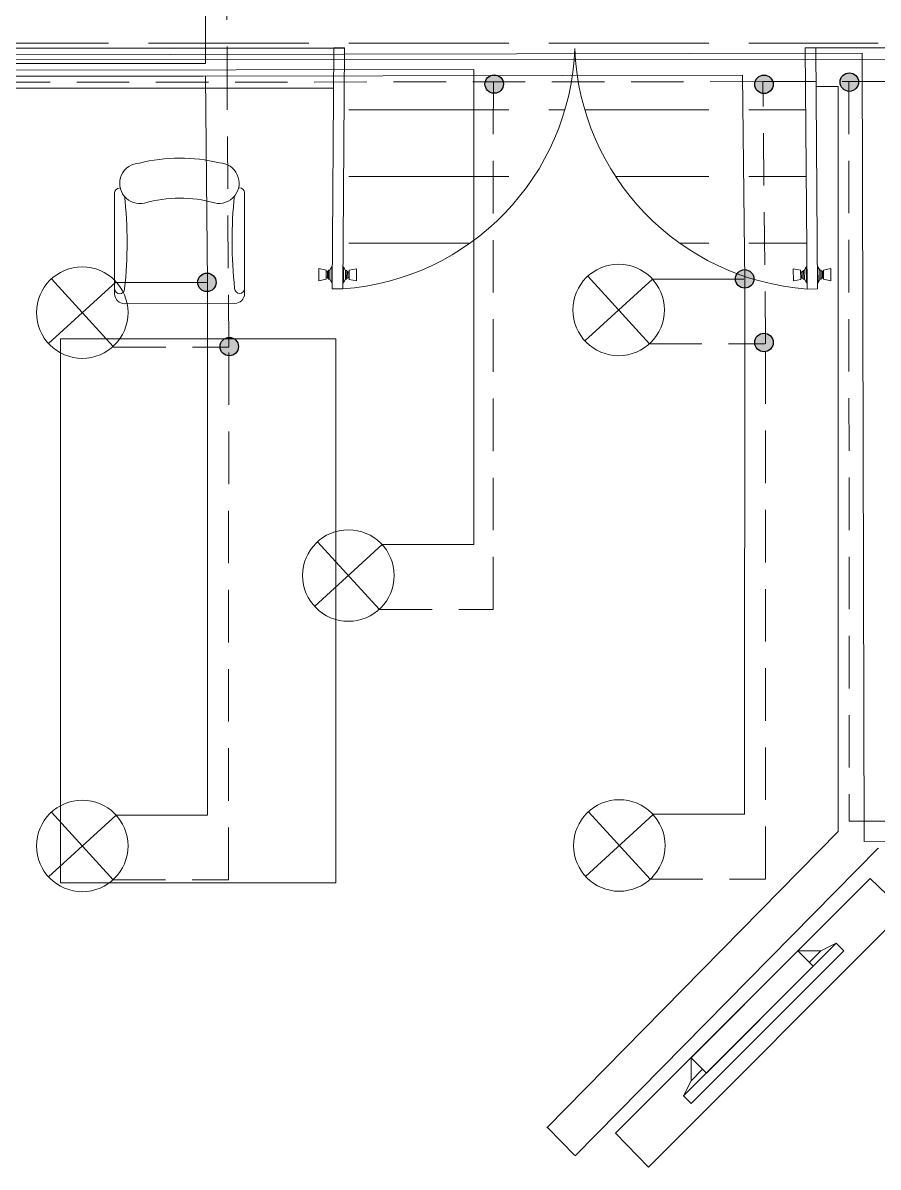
# Model space of a CAD drawing. Header units: millimetres. Extents: x -91.7 to -12.1, y -5.4 to 78.9.
# Drawn here: x -79.221 to -76.016, y 9.786 to 14.076 of the extents above; entities that cross this region are included whole.
import ezdxf

# ---------------------------------------------------------------- set-up
doc = ezdxf.new("R2010")
doc.units = ezdxf.units.MM
doc.linetypes.add('CONTINUA', pattern=[0])
doc.linetypes.add('STYLE_02', pattern=[0.295276, 0.19685, -0.098425])
doc.layers.get('0').update_dxf_attribs({"lineweight": 15})
for name, color, linetype in [('CabangF', 1, 'CONTINUA'), ('CabangN', 5, 'CONTINUA'), ('HATCHING', 7, 'Continuous'), ('Pengamatan furniture dan denah', 7, 'Continuous')]:
    doc.layers.add(name, color=color, linetype=linetype)
for name, color, linetype, lineweight in [('Denah', 7, 'Continuous', 13), ('Fasa', 1, 'Continuous', 9), ('Fasa MCB to end', 30, 'Continuous', 9), ('Furniture', 253, 'Continuous', 13), ('Lampu', 40, 'Continuous', 13), ('netral', 5, 'STYLE_02', 9), ('Pintu DKK', 7, 'Continuous', 9)]:
    doc.layers.add(name, color=color, linetype=linetype, lineweight=lineweight)

# ---------------------------------------------------------------- blocks, each defined once
blk = doc.blocks.new('pintu benar')
at = {"lineweight": 15}
for p, q in [((21.2187, -25.3782), (21.1448, -25.3785)), ((21.1539, -25.4228), (21.1448, -25.3785)), ((21.21, -25.4226), (21.2187, -25.3782)), ((21.1333, -25.4569), (21.1554, -25.445)), ((21.1657, -25.4228), (21.1539, -25.4228)), ((21.1554, -25.445), (21.1554, -25.4376)), ((21.1613, -25.4376), (21.1554, -25.4376)), ((21.1554, -25.445), (21.2087, -25.4447)), ((21.1613, -25.4376), (21.1613, -25.4302)), ((21.1657, -25.4302), (21.1613, -25.4302)), ((21.1613, -25.4376), (21.2027, -25.4374)), ((21.1657, -25.4228), (21.1982, -25.4226)), ((21.1657, -25.4302), (21.1657, -25.4228)), ((21.1657, -25.4302), (21.1983, -25.43)), ((21.1983, -25.43), (21.1982, -25.4226)), ((21.1982, -25.4226), (21.21, -25.4226)), ((21.1983, -25.43), (21.2027, -25.43)), ((21.2027, -25.4374), (21.2027, -25.43)), ((21.2027, -25.4374), (21.2086, -25.4374)), ((21.2087, -25.4447), (21.2086, -25.4374)), ((21.2309, -25.4565), (21.2087, -25.4447)), ((19.8073, -25.4658), (21.2684, -25.4593)), ((21.1333, -25.4569), (21.2309, -25.4565)), ((21.1333, -25.4599), (21.1333, -25.4569)), ((21.2309, -25.4594), (21.2309, -25.4565)), ((21.2686, -25.5232), (19.8073, -25.5309)), ((21.1336, -25.5249), (21.1336, -25.5279)), ((21.1336, -25.5279), (21.2312, -25.5274)), ((21.1336, -25.5279), (21.1559, -25.5396)), ((21.1545, -25.5618), (21.1458, -25.6062)), ((21.1663, -25.5617), (21.1545, -25.5618)), ((21.1559, -25.5396), (21.2091, -25.5394)), ((21.1559, -25.5396), (21.1559, -25.547)), ((21.1618, -25.547), (21.1559, -25.547)), ((21.1618, -25.547), (21.2032, -25.5468)), ((21.1618, -25.547), (21.1618, -25.5544)), ((21.1663, -25.5543), (21.1618, -25.5544)), ((21.1663, -25.5543), (21.1988, -25.5542)), ((21.1663, -25.5543), (21.1663, -25.5617)), ((21.1663, -25.5617), (21.1988, -25.5616)), ((21.1824, -25.5247), (21.1824, -25.5247)), ((21.1824, -25.5247), (21.1824, -25.5247)), ((21.1988, -25.5542), (21.2032, -25.5542)), ((21.1988, -25.5542), (21.1988, -25.5616)), ((21.1988, -25.5616), (21.2107, -25.5615)), ((21.2032, -25.5468), (21.2032, -25.5542)), ((21.2032, -25.5468), (21.2091, -25.5468)), ((21.2312, -25.5274), (21.2091, -25.5394)), ((21.2091, -25.5394), (21.2091, -25.5468)), ((21.2107, -25.5615), (21.2197, -25.6058)), ((21.2312, -25.5245), (21.2312, -25.5274)), ((21.2197, -25.6058), (21.1458, -25.6062))]:
    blk.add_line(p, q, dxfattribs=at)
for p, q in [((19.8073, -25.5309), (19.8073, -25.4658)), ((21.2684, -25.4593), (21.2686, -25.5232))]:
    blk.add_line(p, q)
at = {"color": 8, "lineweight": 15}
blk.add_arc((19.7554, -25.41), 1.5174, 271.95967, 355.7243, dxfattribs=at)
blk = doc.blocks.new('LAMPU RUMAH')
at = {"layer": 'Lampu'}
for p, q in [((0.0528, 0.0484), (-0.0528, -0.0484)), ((0.0484, -0.0528), (-0.0484, 0.0528))]:
    blk.add_line(p, q, dxfattribs=at)
blk.add_circle((0, 0), 0.0716, dxfattribs=at)
blk = doc.blocks.new('CABANG NETRAL')
at = {"layer": 'HATCHING'}
h = blk.add_hatch(dxfattribs=at)
h.set_pattern_fill('ANGLE', color=5)
h.set_pattern_definition([(0, (9.248, -7.627), (0, 6.985), [5.08, -1.905]), (90, (9.248, -7.627), (-6.985, 4e-16), [5.08, -1.905])])
h.paths.add_polyline_path([(-0.0121, 0), (0.0121, 0, 1)])
h.paths.add_polyline_path([(0, 0), (-0.0121, 0, 0.414214), (0, -0.0121)])
h.paths.add_polyline_path([(0.0121, 0), (0, 0), (0, -0.0121, 0.414214)])
h = blk.add_hatch(color=5, dxfattribs=at)
h.dxf.hatch_style = 1
h.paths.add_polyline_path([(-0.0121, 0, 1), (0.0121, 0, 1)])
at = {"layer": 'CabangN'}
blk.add_circle((0, 0), 0.0121, dxfattribs=at)
blk = doc.blocks.new('CABANG FASA')
at = {"layer": 'HATCHING'}
h = blk.add_hatch(color=1, dxfattribs=at)
h.dxf.hatch_style = 1
h.paths.add_polyline_path([(0.0121, 0, 1), (-0.0121, 0, 1)])
at = {"layer": 'CabangF'}
blk.add_circle((0, 0), 0.0121, dxfattribs=at)
blk = doc.blocks.new('TV')
at = {"color": 0, "linetype": 'ByBlock', "lineweight": -2}
for p, q in [((-350, 0), (-425, -75)), ((350, 0), (425, -75)), ((-500, -100), (-425, -75)), ((425, -75), (500, -100))]:
    blk.add_line(p, q, dxfattribs=at)
for points in [[(-350, -100), (350, -100), (350, 0), (-350, 0)], [(-500, -150), (500, -150), (500, -100), (-500, -100)]]:
    blk.add_lwpolyline(points, close=True, dxfattribs=at)
for points in [[(-425, -75), (-350, -75)], [(425, -75), (350, -75)]]:
    blk.add_lwpolyline(points, dxfattribs=at)
blk = doc.blocks.new('kursi')
at = {"layer": 'Furniture', "ltscale": 0.016}
for p, q in [((18.88447, 7.67135), (18.8231, 7.67106)), ((18.81755, 7.66545), (18.81787, 7.60936)), ((18.89039, 7.6097), (18.89007, 7.6658)), ((18.82068, 7.60658), (18.82068, 7.60658)), ((18.88762, 7.6069), (18.88762, 7.6069))]:
    blk.add_line(p, q, dxfattribs=at)
for centre, radius, start, end in [((18.82313, 7.66548), 0.00558, 90.2717, 180.2717), ((18.88449, 7.66577), 0.00558, 0.2717, 90.2717), ((18.82035, 7.66268), 0.00279, 0.2717, 180.2717), ((18.58443, 7.63535), 0.24027, 354.1308, 6.53463), ((19.12352, 7.63841), 0.24027, 174.1308, 186.53463), ((18.8873, 7.66299), 0.00279, 0.2717, 180.2717), ((18.83215, 7.60398), 0.0113, 77.59131, 268.70205), ((18.85379, 7.68205), 0.06973, 254.01149, 286.5319), ((18.87616, 7.60419), 0.0113, 271.84134, 102.95208), ((18.82066, 7.60937), 0.00279, 180.2717, 270.2717), ((18.8876, 7.60969), 0.00279, 270.2717, 0.2717), ((18.8538, 7.68065), 0.09065, 256.02166, 284.52173)]:
    blk.add_arc(centre, radius, start, end, dxfattribs=at)

msp = doc.modelspace()

# ---------------------------------------------------------------- hatches: boundary and pattern name
at = {"layer": 'Denah'}
h = msp.add_hatch(dxfattribs=at)
h.set_pattern_fill('ACAD_ISO02W100', color=253, scale=0.05)
h.paths.add_polyline_path([(-76.0159, 16.6081), (-77.618, 16.6085), (-77.6187, 15.4662), (-80.0195, 15.4662), (-80.0189, 13.9818), (-78.0559, 13.9818), (-78.0559, 13.9824), (-78.0156, 13.9823), (-78.0226, 13.0784, 0.382078), (-77.1524, 13.9782, 0.382114), (-76.2822, 13.0783), (-76.2892, 13.9822), (-76.2489, 13.9823), (-76.2489, 13.982), (-76.0159, 13.9821)])
h.paths.add_polyline_path([(-77.9711, 13.1543), (-77.9714, 13.1085), (-77.9988, 13.1142), (-77.9987, 13.1215), (-78.0033, 13.1216), (-78.0033, 13.1188), (-78.0079, 13.1189), (-78.0079, 13.1152), (-78.0125, 13.1152), (-78.0199, 13.1016), (-78.0195, 13.1619), (-78.0123, 13.1481), (-78.0077, 13.1481), (-78.0077, 13.1445), (-78.0031, 13.1444), (-77.9986, 13.1417), (-77.9985, 13.149)], flags=16)
h.paths.add_polyline_path([(-76.3338, 13.1541), (-76.3063, 13.1488), (-76.3062, 13.1415), (-76.3017, 13.1416), (-76.3017, 13.1443), (-76.2971, 13.1443), (-76.2971, 13.148), (-76.2926, 13.148), (-76.2853, 13.1618), (-76.2849, 13.1014), (-76.2923, 13.1151), (-76.2969, 13.1151), (-76.3015, 13.1187), (-76.3015, 13.1214), (-76.3061, 13.1214), (-76.306, 13.1141), (-76.3334, 13.1084)], flags=16)

# ---------------------------------------------------------------- linework, layer by layer
for p, q in [((-69.4748, 13.9849), (-76.2892, 13.9819)), ((-84.9933, 13.9818), (-78.0156, 13.9818)), ((-80.0188, 13.8318), (-78.0569, 13.8318)), ((-76.1659, 13.837), (-76.2479, 13.8371)), ((-76.1659, 13.837), (-76.1659, 11.044)), ((-76.1659, 11.044), (-77.2578, 9.9335)), ((-76.0159, 10.9826), (-77.1509, 9.8283)), ((-76.0159, 10.9826), (-76.0159, 10.9791)), ((-77.2545, 9.9353), (-77.1523, 9.8297))]:
    msp.add_line(p, q, dxfattribs=at)
at = {"layer": 'Fasa'}
for p, q in [((-78.5371, 15.1203), (-78.5372, 13.9234)), ((-80.1094, 13.9378), (-69.4924, 13.9418)), ((-78.5372, 13.9234), (-80.0904, 13.9233)), ((-77.5305, 13.9018), (-80.0747, 13.8974)), ((-77.5305, 12.12), (-77.5305, 13.9018)), ((-78.5454, 13.8766), (-80.0614, 13.8764)), ((-76.5237, 13.8797), (-78.5454, 13.8766)), ((-78.5288, 13.1028), (-78.5365, 13.8766)), ((-76.516, 13.106), (-76.5237, 13.8797)), ((-78.8726, 13.1028), (-78.5288, 13.1028)), ((-78.5297, 11.1055), (-78.5288, 13.1028)), ((-76.8626, 13.1153), (-76.5188, 13.1153)), ((-76.5169, 11.1087), (-76.516, 13.106)), ((-77.8743, 12.12), (-77.5305, 12.12)), ((-78.8735, 11.1055), (-78.5297, 11.1055)), ((-76.8604, 11.1089), (-76.5166, 11.1089))]:
    msp.add_line(p, q, dxfattribs=at)
at = {"layer": 'Fasa MCB to end'}
for p, q in [((-80.142, 13.9547), (-76.076, 13.9621)), ((-76.076, 13.9621), (-76.0688, 11.0076)), ((-76.0688, 11.0076), (-71.4235, 11.0284))]:
    msp.add_line(p, q, dxfattribs=at)
at = {"layer": 'Furniture'}
for points in [[(-79.0804, 12.8919), (-78.0486, 12.8919), (-78.0486, 10.8524), (-79.0804, 10.8524)], [(-77.0001, 9.9131), (-76.0451, 10.8681), (-75.9183, 10.7464), (-76.8769, 9.7863)]]:
    msp.add_lwpolyline(points, close=True, dxfattribs=at)
at = {"layer": 'netral'}
for p, q in [((-78.458, 14.8777), (-78.4559, 13.8546)), ((-76.4479, 13.8557), (-76.1257, 13.8559)), ((-76.1257, 13.8559), (-76.1243, 11.0837)), ((-76.1257, 13.8559), (-69.5603, 13.8535)), ((-76.4479, 13.8557), (-80.0386, 13.8529)), ((-78.4498, 12.8601), (-78.4559, 13.8546)), ((-77.4585, 11.8773), (-77.458, 13.8527)), ((-76.4375, 12.8726), (-76.4479, 13.8557)), ((-76.8731, 12.8726), (-76.4404, 12.8726)), ((-76.4375, 10.8662), (-76.4375, 12.8726)), ((-78.8824, 12.8601), (-78.4497, 12.8601)), ((-78.4506, 10.8629), (-78.4497, 12.8601)), ((-77.8841, 11.8773), (-77.4585, 11.8773)), ((-76.1243, 11.0837), (-71.3327, 11.0859)), ((-78.8833, 10.8629), (-78.4506, 10.8629)), ((-76.8702, 10.8662), (-76.4375, 10.8662))]:
    msp.add_line(p, q, dxfattribs=at)

# ---------------------------------------------------------------- block references
at = {"layer": 'CabangF', "xscale": 2.862521027072044, "yscale": 2.862521027072044, "zscale": 2.862521027072044}
for p in [(-78.5316, 13.1033), (-76.516, 13.1163)]:
    msp.add_blockref('CABANG FASA', p, dxfattribs=at)
at = {"layer": 'CabangN', "lineweight": 5, "xscale": 2.862521027071816, "yscale": 2.862521027071816, "zscale": 2.862521027071816}
for p in [(-77.4548, 13.8467), (-76.4438, 13.8457), (-76.1238, 13.8539), (-76.4438, 12.8778), (-78.4477, 12.8625)]:
    msp.add_blockref('CABANG NETRAL', p, dxfattribs=at)
at = {"layer": 'Furniture', "ltscale": 500, "xscale": 0.0008096613970299222, "yscale": 0.0008096613970299222, "zscale": 0.0008096613970299222, "rotation": 44.99999999999999}
msp.add_blockref('TV', (-76.5166, 10.3966), dxfattribs=at)
at = {"layer": 'Lampu', "xscale": 2.395947296300988, "yscale": 2.395947296300988, "zscale": 2.395947296300988}
for p in [(-76.9884, 12.9998), (-78.9986, 12.9898), (-78.0013, 12.0041), (-78.9986, 10.9904), (-76.9859, 10.9921)]:
    msp.add_blockref('LAMPU RUMAH', p, dxfattribs=at)
at = {"layer": 'Pengamatan furniture dan denah', "xscale": -6.718960255801767, "yscale": 6.718960255801772, "zscale": 6.718960255801769, "rotation": 180.4290568742713}
msp.add_blockref('kursi', (-205.6938, 63.6161), dxfattribs=at)
at = {"layer": 'Pintu DKK', "yscale": 0.6185380254988734, "zscale": 0.6185380254988734}
for p, xscale, rotation in [((-93.7775, 26.2724), -0.6185380254988734, 89.86019014764543), ((-60.5273, 26.2722), 0.6185380254988734, 270.1398098523546)]:
    msp.add_blockref('pintu benar', p, dxfattribs=dict(at, xscale=xscale, rotation=rotation))

doc.saveas('drawing.dxf')
